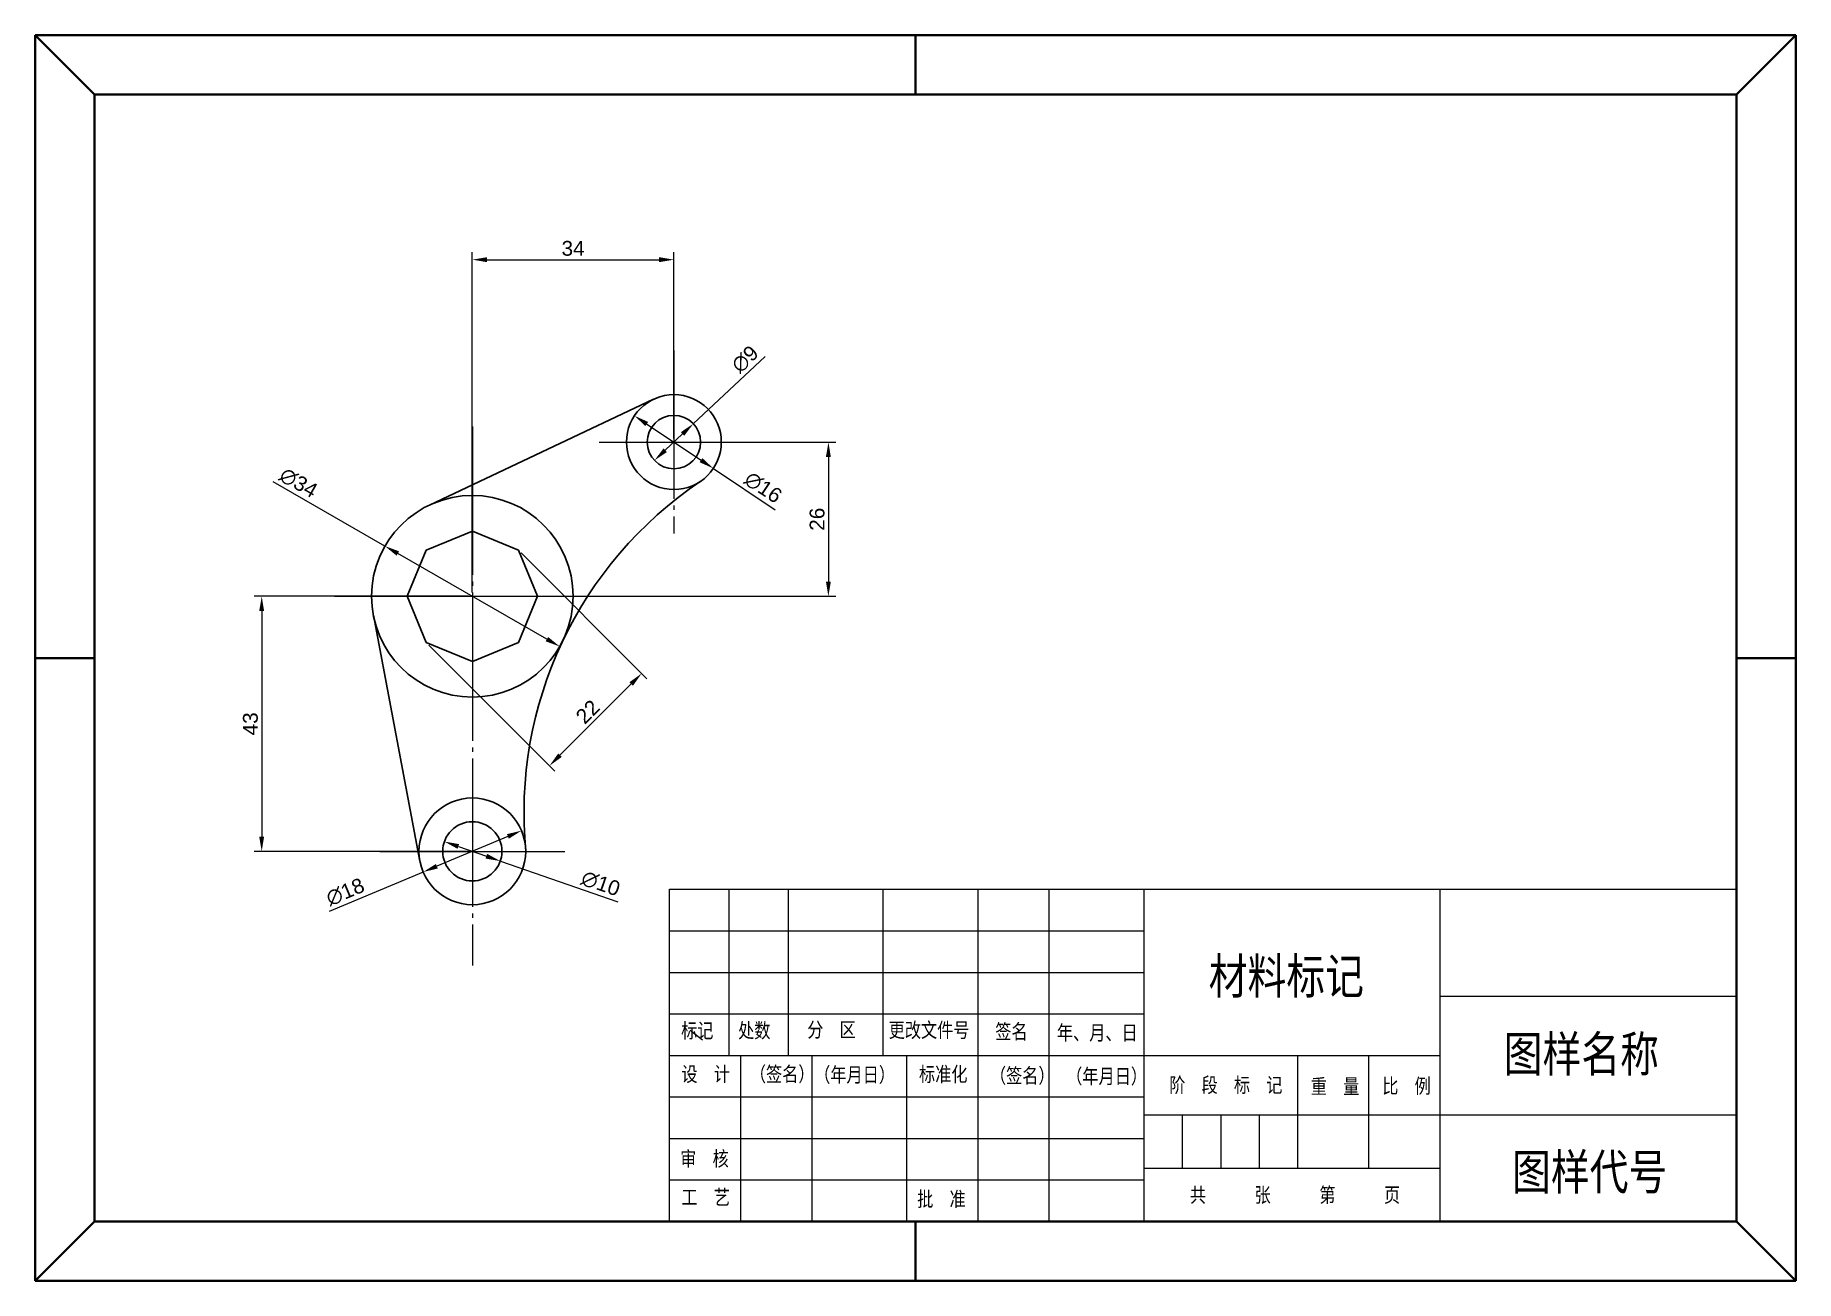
# Model space of a CAD drawing. Header units: millimetres. Extents: x 2480 to 11400, y 1369 to 3119.
# Drawn here: x 2479.6 to 2776.6, y 1368.7 to 1578.7 of the extents above.
import ezdxf

# ---------------------------------------------------------------- set-up
doc = ezdxf.new("R2010")
doc.units = ezdxf.units.MM
doc.linetypes.add('CENTER', pattern=[50.8, 31.75, -6.35, 6.35, -6.35])
doc.linetypes.add('JIS_08_25', pattern=[28, 25, -1.125, 0.75, -1.125])
for name, color, linetype, lineweight in [('圖層1', 7, 'Continuous', 30), ('总内框线', 7, 'Continuous', 50), ('总外框线', 7, 'Continuous', 30)]:
    doc.layers.add(name, color=color, linetype=linetype, lineweight=lineweight)
doc.layers.add('圖層4', color=2, linetype='Continuous')
doc.layers.add('圖層6', color=7, linetype='CENTER')
doc.styles.get("Standard").update_dxf_attribs({"font": 'arial.ttf'})
doc.styles.add('陈杰（2）', font='gbenor.shx', dxfattribs={"width": 0.8, "bigfont": 'gbcbig.shx'})
doc.dimstyles.new('ISO-25', dxfattribs={"dimtxt": 2.5, "dimasz": 2.5, "dimexe": 1.25, "dimexo": 0.625, "dimtad": 1, "dimtxsty": 'Standard', "dimcen": 2.5, "dimadec": 0, "dimazin": 0, "dimtfac": 1, "dimtmove": 0, "dimatfit": 2, "dimfxl": 1, "dimarcsym": 0})

# ---------------------------------------------------------------- blocks, each defined once
blk = doc.blocks.new('*D1')
at = {"layer": 'Defpoints', "color": 0, "transparency": 16777216}
for p in [(2587.35, 1540.84), (2587.35, 1510.08), (2553.35, 1484.08)]:
    blk.add_point(p, dxfattribs=at)
at = {"layer": '圖層4', "color": 0, "lineweight": -2, "transparency": 16777216}
for p, q in [((2553.35, 1484.71), (2553.35, 1542.09)), ((2587.35, 1510.71), (2587.35, 1542.09)), ((2555.85, 1540.84), (2584.85, 1540.84))]:
    blk.add_line(p, q, dxfattribs=at)
at = {"layer": '圖層4', "color": 0, "transparency": 16777216}
for points in [[(2555.85, 1541.26), (2555.85, 1540.42), (2553.35, 1540.84)], [(2584.85, 1541.26), (2584.85, 1540.42), (2587.35, 1540.84)]]:
    blk.add_solid(points, dxfattribs=at)
at = {"layer": '圖層4', "color": 0, "transparency": 16777216, "insert": (2570.35, 1542.74), "char_height": 2.5, "attachment_point": 5}
blk.add_mtext('34', dxfattribs=at)
blk = doc.blocks.new('*D2')
at = {"layer": 'Defpoints', "color": 0, "transparency": 16777216}
for p in [(2587.35, 1510.08), (2553.35, 1484.08), (2613.42, 1484.08)]:
    blk.add_point(p, dxfattribs=at)
at = {"layer": '圖層4', "color": 0, "lineweight": -2, "transparency": 16777216}
for p, q in [((2587.98, 1510.08), (2614.67, 1510.08)), ((2613.42, 1507.58), (2613.42, 1486.58)), ((2553.98, 1484.08), (2614.67, 1484.08))]:
    blk.add_line(p, q, dxfattribs=at)
at = {"layer": '圖層4', "color": 0, "transparency": 16777216}
for points in [[(2613, 1507.58), (2613.83, 1507.58), (2613.42, 1510.08)], [(2613, 1486.58), (2613.83, 1486.58), (2613.42, 1484.08)]]:
    blk.add_solid(points, dxfattribs=at)
at = {"layer": '圖層4', "color": 0, "transparency": 16777216, "insert": (2611.52, 1497.08), "char_height": 2.5, "attachment_point": 5, "rotation": 90}
blk.add_mtext('26', dxfattribs=at)
blk = doc.blocks.new('*D3')
at = {"layer": 'Defpoints', "color": 0, "transparency": 16777216}
for p in [(2553.35, 1484.08), (2517.82, 1441.08), (2553.35, 1441.08)]:
    blk.add_point(p, dxfattribs=at)
at = {"layer": '圖層4', "color": 0, "lineweight": -2, "transparency": 16777216}
for p, q in [((2552.73, 1484.08), (2516.57, 1484.08)), ((2517.82, 1481.58), (2517.82, 1443.58)), ((2552.73, 1441.08), (2516.57, 1441.08))]:
    blk.add_line(p, q, dxfattribs=at)
at = {"layer": '圖層4', "color": 0, "transparency": 16777216}
for points in [[(2517.4, 1481.58), (2518.23, 1481.58), (2517.82, 1484.08)], [(2517.4, 1443.58), (2518.23, 1443.58), (2517.82, 1441.08)]]:
    blk.add_solid(points, dxfattribs=at)
at = {"layer": '圖層4', "color": 0, "transparency": 16777216, "insert": (2515.92, 1462.58), "char_height": 2.5, "attachment_point": 5, "rotation": 90}
blk.add_mtext('43', dxfattribs=at)
blk = doc.blocks.new('*D4')
at = {"layer": 'Defpoints', "color": 0, "transparency": 16777216}
for p in [(2561.13, 1491.86), (2545.58, 1476.31), (2581.92, 1471.07)]:
    blk.add_point(p, dxfattribs=at)
at = {"layer": '圖層4', "color": 0, "lineweight": -2, "transparency": 16777216}
for p, q in [((2561.57, 1491.42), (2582.81, 1470.19)), ((2546.02, 1475.86), (2567.25, 1454.63)), ((2568.13, 1457.28), (2580.15, 1469.31))]:
    blk.add_line(p, q, dxfattribs=at)
at = {"layer": '圖層4', "color": 0, "transparency": 16777216}
for points in [[(2579.86, 1469.6), (2580.45, 1469.01), (2581.92, 1471.07)], [(2567.84, 1457.58), (2568.43, 1456.99), (2566.37, 1455.52)]]:
    blk.add_solid(points, dxfattribs=at)
at = {"layer": '圖層4', "color": 0, "transparency": 16777216, "insert": (2572.81, 1464.62), "char_height": 2.5, "attachment_point": 5, "rotation": 45}
blk.add_mtext('22', dxfattribs=at)
blk = doc.blocks.new('*D5')
at = {"layer": 'Defpoints', "color": 0, "transparency": 16777216}
for p in [(2590.63, 1513.17), (2584.07, 1507)]:
    blk.add_point(p, dxfattribs=at)
at = {"layer": '圖層4', "color": 0, "lineweight": -2, "transparency": 16777216}
for p, q in [((2590.63, 1513.17), (2602.75, 1524.54)), ((2585.9, 1508.72), (2588.81, 1511.45))]:
    blk.add_line(p, q, dxfattribs=at)
at = {"layer": '圖層4', "color": 0, "transparency": 16777216}
for points in [[(2588.53, 1511.76), (2589.1, 1511.15), (2590.63, 1513.17)], [(2585.61, 1509.02), (2586.18, 1508.41), (2584.07, 1507)]]:
    blk.add_solid(points, dxfattribs=at)
at = {"layer": '圖層4', "color": 0, "transparency": 16777216, "insert": (2599.36, 1524.06), "char_height": 2.5, "attachment_point": 5, "rotation": 43.1956}
blk.add_mtext('∅9', dxfattribs=at)
blk = doc.blocks.new('*D6')
at = {"layer": 'Defpoints', "color": 0, "transparency": 16777216}
for p in [(2580.7, 1514.52), (2594.01, 1505.65)]:
    blk.add_point(p, dxfattribs=at)
at = {"layer": '圖層4', "color": 0, "lineweight": -2, "transparency": 16777216}
for p, q in [((2582.78, 1513.13), (2591.93, 1507.04)), ((2594.01, 1505.65), (2604.46, 1498.69))]:
    blk.add_line(p, q, dxfattribs=at)
at = {"layer": '圖層4', "color": 0, "transparency": 16777216}
for points in [[(2583.01, 1513.48), (2582.55, 1512.79), (2580.7, 1514.52)], [(2592.16, 1507.38), (2591.7, 1506.69), (2594.01, 1505.65)]]:
    blk.add_solid(points, dxfattribs=at)
at = {"layer": '圖層4', "color": 0, "transparency": 16777216, "insert": (2602.41, 1502.43), "char_height": 2.5, "attachment_point": 5, "rotation": 326.3369}
blk.add_mtext('∅16', dxfattribs=at)
blk = doc.blocks.new('*D7')
at = {"layer": 'Defpoints', "color": 0, "transparency": 16777216}
for p in [(2538.61, 1492.55), (2568.1, 1475.62)]:
    blk.add_point(p, dxfattribs=at)
at = {"layer": '圖層4', "color": 0, "lineweight": -2, "transparency": 16777216}
for p, q in [((2538.61, 1492.55), (2519.76, 1503.38)), ((2565.93, 1476.86), (2540.78, 1491.31))]:
    blk.add_line(p, q, dxfattribs=at)
at = {"layer": '圖層4', "color": 0, "transparency": 16777216}
for points in [[(2540.99, 1491.67), (2540.57, 1490.94), (2538.61, 1492.55)], [(2566.14, 1477.22), (2565.72, 1476.5), (2568.1, 1475.62)]]:
    blk.add_solid(points, dxfattribs=at)
at = {"layer": '圖層4', "color": 0, "transparency": 16777216, "insert": (2524.02, 1503.21), "char_height": 2.5, "attachment_point": 5, "rotation": 330.1309}
blk.add_mtext('∅34', dxfattribs=at)
blk = doc.blocks.new('*D8')
at = {"layer": 'Defpoints', "color": 0, "transparency": 16777216}
for p in [(2548.63, 1442.73), (2558.08, 1439.44)]:
    blk.add_point(p, dxfattribs=at)
at = {"layer": '圖層4', "color": 0, "lineweight": -2, "transparency": 16777216}
for p, q in [((2550.99, 1441.91), (2555.72, 1440.26)), ((2558.08, 1439.44), (2577.92, 1432.55))]:
    blk.add_line(p, q, dxfattribs=at)
at = {"layer": '圖層4', "color": 0, "transparency": 16777216}
for points in [[(2551.13, 1442.3), (2550.86, 1441.51), (2548.63, 1442.73)], [(2555.85, 1440.66), (2555.58, 1439.87), (2558.08, 1439.44)]]:
    blk.add_solid(points, dxfattribs=at)
at = {"layer": '圖層4', "color": 0, "transparency": 16777216, "insert": (2575, 1435.65), "char_height": 2.5, "attachment_point": 5, "rotation": 340.844}
blk.add_mtext('∅10', dxfattribs=at)
blk = doc.blocks.new('*D9')
at = {"layer": 'Defpoints', "color": 0, "transparency": 16777216}
for p in [(2561.65, 1444.57), (2545.05, 1437.6)]:
    blk.add_point(p, dxfattribs=at)
at = {"layer": '圖層4', "color": 0, "lineweight": -2, "transparency": 16777216}
for p, q in [((2559.35, 1443.6), (2547.36, 1438.57)), ((2545.05, 1437.6), (2529.2, 1430.95))]:
    blk.add_line(p, q, dxfattribs=at)
at = {"layer": '圖層4', "color": 0, "transparency": 16777216}
for points in [[(2559.19, 1443.98), (2559.51, 1443.22), (2561.65, 1444.57)], [(2547.2, 1438.95), (2547.52, 1438.19), (2545.05, 1437.6)]]:
    blk.add_solid(points, dxfattribs=at)
at = {"layer": '圖層4', "color": 0, "transparency": 16777216, "insert": (2531.92, 1434.23), "char_height": 2.5, "attachment_point": 5, "rotation": 22.7599}
blk.add_mtext('∅18', dxfattribs=at)

msp = doc.modelspace()

# ---------------------------------------------------------------- linework, layer by layer
at = {"linetype": 'ByBlock', "lineweight": 40}
for p, q in [((2489.612, 1568.682), (2479.612, 1578.682)), ((2766.612, 1568.682), (2776.612, 1578.682)), ((2766.612, 1473.682), (2776.612, 1473.682)), ((2489.612, 1378.682), (2479.612, 1368.682)), ((2766.612, 1378.682), (2776.612, 1368.682))]:
    msp.add_line(p, q, dxfattribs=at)
for p, q in [((2586.612, 1434.682), (2766.612, 1434.682)), ((2586.612, 1378.682), (2586.612, 1434.682)), ((2596.612, 1434.682), (2596.612, 1406.682)), ((2606.612, 1434.682), (2606.612, 1406.682)), ((2622.612, 1434.682), (2622.612, 1406.682)), ((2638.612, 1434.682), (2638.612, 1406.682)), ((2650.612, 1434.682), (2650.612, 1378.682)), ((2666.612, 1434.682), (2666.612, 1378.682)), ((2716.612, 1378.682), (2716.612, 1434.682)), ((2766.612, 1434.682), (2766.612, 1378.682)), ((2586.612, 1427.682), (2666.612, 1427.682)), ((2586.612, 1420.682), (2666.612, 1420.682)), ((2716.612, 1416.682), (2766.612, 1416.682)), ((2586.612, 1413.682), (2666.612, 1413.682)), ((2592.202, 1409.228), (2590.08, 1410.866)), ((2586.612, 1406.682), (2716.612, 1406.682)), ((2598.612, 1406.682), (2598.612, 1378.682)), ((2610.612, 1406.682), (2610.612, 1378.682)), ((2626.612, 1406.682), (2626.612, 1378.682)), ((2638.612, 1406.682), (2638.612, 1378.682)), ((2692.612, 1387.682), (2692.612, 1406.682)), ((2704.612, 1387.682), (2704.612, 1406.682)), ((2586.612, 1399.682), (2666.612, 1399.682)), ((2666.612, 1396.682), (2716.612, 1396.682)), ((2673.112, 1396.682), (2673.112, 1387.682)), ((2679.612, 1396.682), (2679.612, 1387.682)), ((2686.112, 1396.682), (2686.112, 1387.682)), ((2716.612, 1396.682), (2766.612, 1396.682)), ((2586.612, 1392.682), (2666.612, 1392.682)), ((2666.612, 1387.682), (2716.612, 1387.682)), ((2586.612, 1385.682), (2666.612, 1385.682)), ((2766.612, 1378.682), (2586.612, 1378.682))]:
    msp.add_line(p, q)
at = {"layer": '圖層1'}
for p, q in [((2546.098, 1499.458), (2583.939, 1517.32)), ((2553.354, 1484.085), (2553.354, 1484.085)), ((2536.651, 1480.922), (2544.511, 1439.41))]:
    msp.add_line(p, q, dxfattribs=at)
msp.add_lwpolyline([(2553.354, 1495.085), (2545.576, 1491.863), (2542.354, 1484.085), (2545.576, 1476.307), (2553.354, 1473.085), (2561.132, 1476.307), (2564.354, 1484.085), (2561.132, 1491.863)], close=True, dxfattribs=at)
for centre, radius in [((2587.354, 1510.085), 8), ((2587.354, 1510.085), 4.5), ((2553.354, 1484.085), 17), ((2553.354, 1441.085), 9), ((2553.354, 1441.085), 5)]:
    msp.add_circle(centre, radius, dxfattribs=at)
msp.add_arc((2629.226, 1447.672), 67.158, 123.85728, 185.62871, dxfattribs=at)
at = {"layer": '圖層6', "linetype": 'JIS_08_25'}
for p, q in [((2587.354, 1525.516), (2587.354, 1494.654)), ((2553.354, 1512.732), (2553.354, 1421.833))]:
    msp.add_line(p, q, dxfattribs=at)
at = {"layer": '圖層6'}
for p, q in [((2574.731, 1510.085), (2599.977, 1510.085)), ((2530.076, 1484.085), (2576.633, 1484.085)), ((2537.745, 1441.085), (2568.964, 1441.085))]:
    msp.add_line(p, q, dxfattribs=at)
at = {"layer": '总内框线', "linetype": 'ByBlock', "lineweight": 40}
for p, q in [((2489.612, 1568.682), (2766.612, 1568.682)), ((2489.612, 1378.682), (2489.612, 1568.682)), ((2766.612, 1568.682), (2766.612, 1378.682)), ((2766.612, 1378.682), (2489.612, 1378.682))]:
    msp.add_line(p, q, dxfattribs=at)
at = {"layer": '总外框线', "linetype": 'ByBlock', "lineweight": 40}
for p, q in [((2479.612, 1578.682), (2776.612, 1578.682)), ((2479.612, 1368.682), (2479.612, 1578.682)), ((2628.112, 1578.682), (2628.112, 1568.682)), ((2776.612, 1578.682), (2776.612, 1368.682)), ((2479.612, 1473.682), (2489.612, 1473.682)), ((2628.112, 1378.682), (2628.112, 1368.682)), ((2776.612, 1368.682), (2479.612, 1368.682))]:
    msp.add_line(p, q, dxfattribs=at)

# ---------------------------------------------------------------- texts
at = {"width": 93.01929, "attachment_point": 1, "style": '陈杰（2）'}
for s, insert, char_height in [('{\\fSimSun|b0|i0|c134|p2;材料标记}', (2677.579, 1423.044), 6), ('{\\fSimSun|b0|i0|c134|p2;标记}', (2588.566, 1412.123), 2.5), ('{\\fSimSun|b0|i0|c134|p2;处数}', (2598.187, 1412.138), 2.5), ('{\\fSimSun|b0|i0|c134|p2;分\u3000区}', (2609.848, 1412.262), 2.5), ('{\\fSimSun|b0|i0|c134|p2;更改文件号}', (2623.583, 1412.207), 2.5), ('{\\fSimSun|b0|i0|c134|p2;签名}', (2641.568, 1411.949), 2.5), ('{\\fSimSun|b0|i0|c134|p2;年、月、日}', (2651.962, 1411.755), 2.5), ('{\\fSimSun|b0|i0|c134|p2;图样名称}', (2727.342, 1409.918), 6), ('{\\fSimSun|b0|i0|c134|p2;设\u3000计}', (2588.626, 1404.783), 2.5), ('{\\fSimSun|b0|i0|c134|p2;（签名）}', (2600.168, 1404.783), 2.5), ('{\\fSimSun|b0|i0|c134|p2;\u3000（年月日）}', (2608.293, 1404.668), 2.5), ('{\\fSimSun|b0|i0|c134|p2;标准化}', (2628.7, 1404.768), 2.5), ('{\\fSimSun|b0|i0|c134|p2;（签名）}', (2640.667, 1404.519), 2.5), ('{\\fSimSun|b0|i0|c134|p2;（年月日）}', (2653.535, 1404.42), 2.5), ('{\\fSimSun|b0|i0|c134|p2;阶\u3000段\u3000标\u3000记}', (2670.915, 1402.935), 2.5), ('{\\fSimSun|b0|i0|c134|p2;重\u3000量}', (2694.798, 1402.707), 2.5), ('{\\fSimSun|b0|i0|c134|p2;比\u3000例}', (2706.85, 1402.776), 2.5), ('{\\fSimSun|b0|i0|c134|p2;审\u3000核}', (2588.422, 1390.514), 2.5), ('{\\fSimSun|b0|i0|c134|p2;图样代号}', (2728.744, 1390.042), 6), ('{\\fSimSun|b0|i0|c134|p2;工\u3000艺}', (2588.626, 1384.028), 2.5), ('{\\fSimSun|b0|i0|c134|p2;批\u3000准}', (2628.394, 1383.71), 2.5), ('{\\fSimSun|b0|i0|c134|p2;共\u3000\u3000\u3000张\u3000\u3000\u3000第\u3000\u3000\u3000页}', (2674.409, 1384.41), 2.5)]:
    msp.add_mtext(s, dxfattribs=dict(at, insert=insert, char_height=char_height))

# ---------------------------------------------------------------- dimensions: what is measured, and where the dimension line sits
at = {"layer": '圖層4'}
dim = msp.add_linear_dim(base=(2587.354, 1540.841), p1=(2553.354, 1484.085), p2=(2587.354, 1510.085), dimstyle='ISO-25', dxfattribs=at)
dim.commit()
dim.dimension.update_dxf_attribs({"geometry": '*D1', "text_midpoint": (2570.354, 1542.743)})
for p1, p2, picture, middle in [((2584.074, 1507.005), (2590.635, 1513.165), '*D5', (2600.707, 1522.623)), ((2580.696, 1514.519), (2594.013, 1505.65), '*D6', (2601.316, 1500.787)), ((2568.096, 1475.619), (2538.612, 1492.551), '*D7', (2523.034, 1501.498)), ((2561.653, 1444.567), (2545.055, 1437.603), '*D9', (2532.683, 1432.412)), ((2548.631, 1442.726), (2558.077, 1439.444), '*D8', (2574.354, 1433.79))]:
    dim = msp.add_diameter_dim_2p(p1=p1, p2=p2, dimstyle='ISO-25', dxfattribs=at)
    dim.commit()
    dim.dimension.update_dxf_attribs({"geometry": picture, "text_midpoint": middle, "dimtype": 163})
for base, p1, p2, picture, middle in [((2613.418, 1484.085), (2587.354, 1510.085), (2553.354, 1484.085), '*D2', (2611.517, 1497.085)), ((2517.818, 1441.085), (2553.354, 1484.085), (2553.354, 1441.085), '*D3', (2515.916, 1462.585))]:
    dim = msp.add_linear_dim(base=base, p1=p1, p2=p2, angle=90, dimstyle='ISO-25', dxfattribs=at)
    dim.commit()
    dim.dimension.update_dxf_attribs({"geometry": picture, "text_midpoint": middle})
dim = msp.add_aligned_dim(p1=(2545.576, 1476.307), p2=(2561.132, 1491.863), distance=-29.401, dimstyle='ISO-25', dxfattribs=at)
dim.commit()
dim.dimension.update_dxf_attribs({"geometry": '*D4', "text_midpoint": (2572.814, 1464.625)})

doc.saveas('drawing.dxf')
